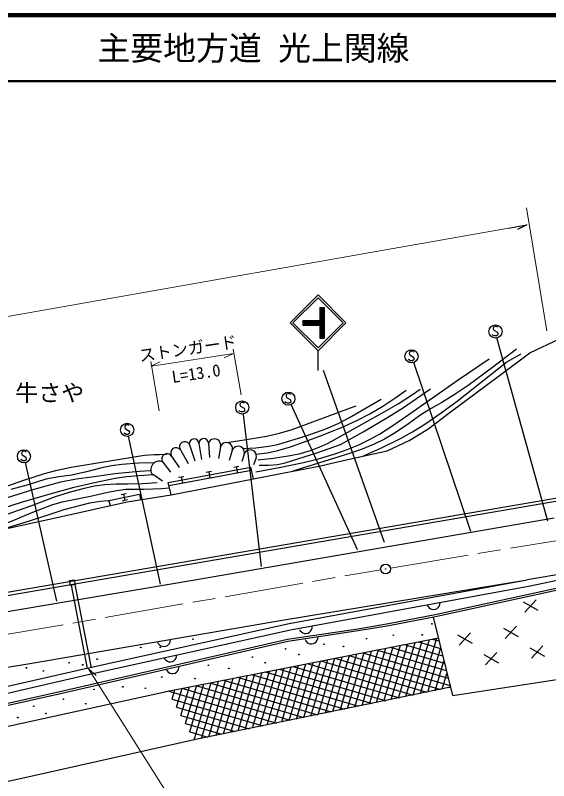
# Model space of a CAD drawing. Units: millimetres, scale not verified. Extents: x 40000 to 680000, y 20000 to 380000.
# Drawn here: x 204243 to 285412, y 263552 to 380000 of the extents above; entities that cross this region are included whole.
import ezdxf
from ezdxf.enums import TextEntityAlignment as Align

# ---------------------------------------------------------------- set-up
doc = ezdxf.new("R2010")
doc.units = ezdxf.units.MM
doc.header["$LTSCALE"] = 1000
doc.linetypes.add('CHAIN', pattern=[18.5, 12, -1.5, 3.5, -1.5])
for name, color, linetype, lineweight in [('M-BGD', 7, 'Continuous', 25), ('M-BGD-EXST', 7, 'Continuous', 25), ('M-BMK', 2, 'CHAIN', 13), ('M-BMK-SRVR', 3, 'Continuous', 25), ('M-STR-HTXT', 7, 'Continuous', 13), ('M-STR-STRC', 7, 'Continuous', 25), ('M-TTL', 2, 'Continuous', 140), ('M-TTL-LINE', 7, 'Continuous', 50)]:
    doc.layers.add(name, color=color, linetype=linetype, lineweight=lineweight)
doc.layers.add('M-BMK-HTXT', color=7, linetype='Continuous')
doc.layers.add('M-TTL-TXT', color=7, linetype='Continuous')
doc.styles.add('ＭＳ ゴシック', font='')
doc.styles.get('ＭＳ ゴシック').set_extended_font_data('MS Gothic')

msp = doc.modelspace()

# ---------------------------------------------------------------- linework, layer by layer
at = {"layer": 'M-BGD'}
for p, q in [((282521, 328669), (287062, 330788)), ((278131, 325339), (282521, 328669)), ((270397, 319645), (278131, 325339)), ((267007, 317029), (270397, 319645)), ((264197, 315286), (267007, 317029)), ((230711, 314786), (231565, 312222)), ((232177, 314838), (232560, 312395)), ((233643, 314890), (233771, 312741)), ((260807, 313736), (264197, 315286)), ((229366, 313866), (230527, 311789)), ((235454, 314329), (235155, 312568)), ((237265, 313769), (236799, 312265)), ((254123, 312283), (260807, 313736)), ((226190, 313188), (227228, 313234)), ((228021, 312947), (229186, 311227)), ((239075, 313208), (238702, 312092)), ((240886, 312648), (240475, 311616)), ((250463, 311411), (254123, 312283)), ((226676, 312027), (227845, 310492)), ((227482, 308900), (240062, 311243)), ((237481, 311271), (238267, 311417)), ((237874, 311344), (238057, 310361)), ((240485, 309473), (240062, 311243)), ((246491, 310636), (250463, 311411)), ((225254, 310125), (226634, 309194)), ((240179, 310756), (227602, 308413)), ((229094, 309708), (229881, 309855)), ((229487, 309782), (229671, 308799)), ((233288, 310490), (234074, 310636)), ((233681, 310563), (233864, 309580)), ((238450, 310434), (237664, 310288)), ((240485, 309473), (246491, 310636)), ((227938, 307051), (227482, 308900)), ((227938, 307051), (240485, 309473)), ((230064, 308872), (229277, 308725)), ((234257, 309653), (233471, 309507)), ((287602, 306705), (152363, 283511)), ((218499, 306206), (223140, 307134)), ((220329, 307082), (221114, 307239)), ((220722, 307160), (220918, 306180)), ((221254, 305986), (227938, 307051)), ((223140, 307134), (223307, 306313)), ((287686, 306212), (152442, 283017)), ((210791, 303661), (221254, 305986)), ((218721, 305423), (218499, 306206)), ((221310, 306258), (220526, 306101)), ((201751, 301691), (210791, 303661)), ((305861, 298062), (282144, 294110)), ((282324, 293127), (305861, 298062)), ((212499, 293989), (213222, 294118)), ((212629, 293262), (212499, 293989)), ((213222, 294118), (213352, 293392)), ((244853, 287975), (282144, 294110)), ((245902, 287492), (282144, 294110)), ((292372, 294050), (268111, 288783)), ((292438, 293757), (268171, 288489)), ((213352, 293392), (212629, 293262)), ((212719, 293278), (215183, 280607)), ((213310, 293384), (215772, 280721)), ((246100, 286511), (282324, 293127)), ((266931, 290275), (267051, 290053)), ((267051, 290053), (267204, 289876)), ((268617, 289921), (268780, 290152)), ((268780, 290152), (268863, 290370)), ((268863, 290370), (268901, 290620)), ((281529, 290776), (283737, 289479)), ((283508, 291062), (281758, 289193)), ((267204, 289876), (267435, 289714)), ((267435, 289714), (267653, 289630)), ((267653, 289630), (267903, 289593)), ((267903, 289593), (268218, 289648)), ((268218, 289648), (268441, 289768)), ((268441, 289768), (268617, 289921)), ((207388, 281516), (244853, 287975)), ((268111, 288783), (261038, 287428)), ((268171, 288489), (261091, 287133)), ((270841, 276499), (267860, 288421)), ((214918, 280646), (245902, 287492)), ((215138, 279670), (246100, 286511)), ((256372, 286626), (245640, 285041)), ((247480, 286575), (247610, 286358)), ((249180, 286293), (249333, 286531)), ((249333, 286531), (249407, 286752)), ((249407, 286752), (249434, 287004)), ((261038, 287428), (256372, 286626)), ((261091, 287133), (256420, 286329)), ((278536, 286771), (280744, 285474)), ((280515, 287057), (278765, 285187)), ((227701, 277233), (268638, 285311)), ((256420, 286329), (245695, 284746)), ((247610, 286358), (247770, 286188)), ((247770, 286188), (248008, 286036)), ((248008, 286036), (248229, 285962)), ((248229, 285962), (248481, 285935)), ((248481, 285935), (248793, 286003)), ((248793, 286003), (249011, 286133)), ((249011, 286133), (249180, 286293)), ((250268, 285129), (250307, 285379)), ((271537, 285759), (273746, 284462)), ((273517, 286045), (271766, 284176)), ((245640, 285041), (211036, 277047)), ((245695, 284746), (211102, 276755)), ((225888, 284653), (226005, 284429)), ((226005, 284429), (226154, 284250)), ((226154, 284250), (226383, 284083)), ((227389, 284119), (227568, 284269)), ((227568, 284269), (227735, 284497)), ((227735, 284497), (227822, 284714)), ((227822, 284714), (227864, 284963)), ((248334, 285050), (248453, 284827)), ((248453, 284827), (248604, 284649)), ((248604, 284649), (248834, 284485)), ((248834, 284485), (249051, 284399)), ((249051, 284399), (249301, 284360)), ((249301, 284360), (249616, 284412)), ((249616, 284412), (249840, 284531)), ((249840, 284531), (250018, 284682)), ((250018, 284682), (250182, 284912)), ((250182, 284912), (250268, 285129)), ((260339, 275659), (262856, 284152)), ((261449, 275886), (263963, 284370)), ((262560, 276112), (265071, 284587)), ((263459, 284271), (269241, 282558)), ((263670, 276339), (266178, 284805)), ((264780, 276566), (267286, 285022)), ((265576, 284687), (268955, 283686)), ((265890, 276793), (268393, 285240)), ((267693, 285102), (268669, 284813)), ((226383, 284083), (226599, 283995)), ((226599, 283995), (226848, 283954)), ((226848, 283954), (227165, 284003)), ((227165, 284003), (227389, 284119)), ((254788, 274524), (257319, 283065)), ((255898, 274751), (258426, 283283)), ((257009, 274978), (259534, 283500)), ((257109, 283024), (270098, 279175)), ((258119, 275205), (260641, 283718)), ((259226, 283440), (269813, 280303)), ((259229, 275432), (261748, 283935)), ((261343, 283855), (269527, 281430)), ((267000, 277020), (268964, 283648)), ((277522, 283052), (275771, 281182)), ((282541, 283778), (284749, 282480)), ((284520, 284064), (282770, 282194)), ((226863, 282265), (226991, 282047)), ((226991, 282047), (227149, 281876)), ((227149, 281876), (227386, 281721)), ((228171, 281682), (228390, 281810)), ((228390, 281810), (228561, 281968)), ((228561, 281968), (228715, 282205)), ((228715, 282205), (228791, 282426)), ((228791, 282426), (228820, 282677)), ((249237, 273390), (251782, 281978)), ((250347, 273617), (252889, 282195)), ((251458, 273844), (253997, 282413)), ((252568, 274071), (255104, 282630)), ((252875, 282192), (268972, 277423)), ((253678, 274297), (256211, 282848)), ((254992, 282608), (270384, 278047)), ((275542, 282766), (277751, 281469)), ((187062, 278308), (207388, 281516)), ((198276, 276814), (214918, 280646)), ((227386, 281721), (227607, 281645)), ((227607, 281645), (227858, 281616)), ((227858, 281616), (228171, 281682)), ((229078, 280453), (229148, 280675)), ((229148, 280675), (229169, 280927)), ((242576, 272029), (245137, 280673)), ((243686, 272255), (246245, 280890)), ((244796, 272482), (247352, 281108)), ((245907, 272709), (248460, 281325)), ((246524, 280945), (262722, 276146)), ((247017, 272936), (249567, 281543)), ((248127, 273163), (250674, 281760)), ((248641, 281361), (264805, 276571)), ((250758, 281777), (266889, 276997)), ((268111, 277247), (269445, 281751)), ((198500, 275839), (215138, 279670)), ((227225, 280458), (227359, 280244)), ((227359, 280244), (227523, 280077)), ((227523, 280077), (227764, 279930)), ((227764, 279930), (227987, 279860)), ((227987, 279860), (228239, 279839)), ((228239, 279839), (228550, 279914)), ((228550, 279914), (228764, 280048)), ((228764, 280048), (228931, 280211)), ((228931, 280211), (229078, 280453)), ((237025, 270894), (239600, 279585)), ((238135, 271121), (240708, 279803)), ((239245, 271348), (241815, 280020)), ((240173, 279698), (256473, 274868)), ((240356, 271575), (242922, 280238)), ((241466, 271802), (244030, 280455)), ((242290, 280114), (258556, 275294)), ((244407, 280529), (260639, 275720)), ((269221, 277474), (269926, 279855)), ((231474, 269760), (234063, 278498)), ((232584, 269987), (235171, 278716)), ((233694, 270214), (236278, 278933)), ((233822, 278451), (250223, 273591)), ((234805, 270440), (237385, 279151)), ((235915, 270667), (238493, 279368)), ((235939, 278867), (252306, 274017)), ((238056, 279282), (254389, 274443)), ((270841, 276499), (287315, 279071)), ((194108, 269891), (227701, 277233)), ((227471, 277204), (243973, 272314)), ((228101, 275974), (228526, 277411)), ((228775, 274731), (229634, 277628)), ((229450, 273488), (230741, 277846)), ((229588, 277619), (246057, 272740)), ((230125, 272246), (231848, 278063)), ((230799, 271003), (232956, 278281)), ((231705, 278035), (248140, 273166)), ((270473, 277784), (231923, 269891)), ((270331, 277701), (270407, 277958)), ((211036, 277047), (177494, 269614)), ((211102, 276755), (177562, 269322)), ((228101, 275974), (241890, 271888)), ((228775, 274731), (239807, 271463)), ((229450, 273488), (237724, 271037)), ((230125, 272246), (235641, 270611)), ((230799, 271003), (233557, 270186)), ((231923, 269891), (206590, 264200)), ((206590, 264200), (151886, 251901))]:
    msp.add_line(p, q, dxfattribs=at)
for points in [[(280526, 329219), (276879, 326417), (273169, 323696), (271181, 322351), (269134, 321095), (267505, 320172), (265811, 319091), (263868, 317679), (261817, 316321), (260425, 315528), (258856, 314756), (257006, 313994), (255075, 313307), (246477, 310625)], [(257225, 312979), (259971, 314200), (262846, 315601), (264699, 316635), (266564, 317803), (269037, 319509), (271475, 321319), (279036, 327258), (281232, 328513)], [(240829, 310547), (244372, 311182), (248079, 311953), (250407, 312539), (252709, 313226), (254468, 313841), (256508, 314675), (258132, 315452), (259663, 316298), (261693, 317578), (263834, 319058), (271646, 324554), (276368, 327728)], [(240829, 313214), (242615, 313458), (244198, 313778), (246111, 314358), (248109, 315078), (251112, 316183), (254230, 317442), (256231, 318364), (258184, 319380), (260163, 320553), (262170, 321870), (263737, 322943)], [(241142, 312351), (243526, 312618), (246050, 313007), (247620, 313352), (249163, 313793), (250479, 314271), (251852, 314894), (260370, 319646), (262487, 320898), (264671, 322309), (265855, 323099)], [(241378, 311567), (242787, 311546), (244124, 311645), (245286, 311899), (246432, 312263), (250121, 313443), (253743, 314715), (257163, 316611), (260783, 318741), (263299, 320337), (265943, 322140), (267425, 323178)], [(238867, 314077), (240863, 314202), (242809, 314440), (244124, 314705), (245664, 315136), (248509, 316030), (251520, 317097), (253353, 317902), (255107, 318784), (259893, 321609)], [(236435, 315019), (239405, 315439), (242491, 315984), (244443, 316428), (246367, 316970), (255245, 320266), (256127, 320589)], [(158384, 304480), (162172, 304800), (165894, 305009), (170094, 305055), (174318, 304999), (177925, 304831), (181914, 304538), (184150, 304397), (186751, 304342), (188847, 304451), (191086, 304672), (192479, 304830), (193688, 305087), (202672, 308257), (205684, 309336), (208693, 310303), (210616, 310813), (212768, 311267), (222307, 312840), (223891, 313057), (225378, 313159), (226190, 313188)], [(225421, 311908), (223022, 311836), (220454, 311653), (218867, 311437), (217224, 311099), (215095, 310540), (212839, 310056), (210853, 309789), (208875, 309406), (206203, 308565), (203557, 307836)], [(188635, 301082), (192325, 301994), (195941, 302992), (205190, 305919), (209216, 307115), (213197, 308188), (216294, 308934), (219432, 309576), (221212, 309838), (223058, 310005), (225254, 310125)], [(203066, 306651), (207111, 307894), (211163, 309024), (213524, 309463), (215891, 309797), (219391, 310265), (223107, 310658), (224764, 310756)], [(225817, 308862), (223621, 308706), (221322, 308654), (219522, 308670), (217874, 308573), (216289, 308340), (214539, 307974), (212415, 307401), (210317, 306723), (206703, 305361), (202964, 304062), (200436, 303444), (198093, 302771), (195962, 302118), (193444, 301465), (191083, 300967)], [(192767, 300441), (194501, 300935), (196227, 301318), (198608, 301643), (200821, 302054), (202158, 302466), (203657, 303040), (206639, 304308), (209806, 305528), (211372, 305965), (213130, 306341), (215693, 306830), (218301, 307433), (219672, 307722), (221053, 307905), (223785, 307916), (226530, 308032), (227606, 308125)], [(201751, 301691), (205586, 302830), (209244, 304021), (211701, 304797), (214210, 305480), (215591, 305807), (217204, 306072), (218372, 306160)]]:
    msp.add_lwpolyline(points, dxfattribs=at)
for centre, radius in [((267640, 287424), 50), ((267640, 287424), 30), ((267640, 287424), 10), ((261770, 285670), 50), ((261770, 285670), 30), ((261770, 285670), 10), ((266156, 285738), 50), ((266156, 285738), 30), ((266156, 285738), 10), ((231284, 285083), 50), ((231284, 285083), 30), ((231284, 285083), 10), ((251222, 284304), 50), ((251222, 284304), 30), ((251222, 284304), 10), ((257686, 285160), 50), ((257686, 285160), 30), ((257686, 285160), 10), ((223340, 283836), 50), ((223340, 283836), 30), ((223340, 283836), 10), ((226300, 283836), 50), ((226300, 283836), 30), ((226300, 283836), 10), ((245381, 283603), 50), ((245381, 283603), 30), ((245381, 283603), 10), ((254182, 283992), 50), ((254182, 283992), 30), ((254182, 283992), 10), ((216699, 282045), 50), ((216699, 282045), 30), ((216699, 282045), 10), ((240319, 282357), 50), ((240319, 282357), 30), ((240319, 282357), 10), ((247406, 282746), 50), ((247406, 282746), 30), ((247406, 282746), 10), ((205951, 280721), 50), ((205951, 280721), 30), ((205951, 280721), 10), ((212415, 281500), 50), ((212415, 281500), 30), ((212415, 281500), 10), ((214518, 281188), 50), ((214518, 281188), 30), ((214518, 281188), 10), ((233621, 281111), 50), ((233621, 281111), 30), ((233621, 281111), 10), ((236736, 280643), 50), ((236736, 280643), 30), ((236736, 280643), 10), ((242266, 281500), 50), ((242266, 281500), 30), ((242266, 281500), 10), ((208521, 280254), 50), ((208521, 280254), 30), ((208521, 280254), 10), ((226534, 279319), 50), ((226534, 279319), 30), ((226534, 279319), 10), ((231596, 279086), 50), ((231596, 279086), 30), ((231596, 279086), 10), ((216231, 277450), 50), ((216231, 277450), 30), ((216231, 277450), 10), ((220615, 277840), 50), ((220615, 277840), 30), ((220615, 277840), 10), ((224041, 277606), 50), ((224041, 277606), 30), ((224041, 277606), 10), ((211558, 275970), 50), ((211558, 275970), 30), ((207041, 274880), 50), ((207041, 274880), 30), ((207041, 274880), 10), ((211558, 275970), 10), ((214985, 275269), 50), ((214985, 275269), 30), ((214985, 275269), 10), ((208910, 273790), 50), ((208910, 273790), 30), ((208910, 273790), 10), ((204627, 273167), 50), ((204627, 273167), 30), ((204627, 273167), 10)]:
    msp.add_circle(centre, radius, dxfattribs=at)
for centre, radius, start, end in [((232910, 314864), 733, 2.02136, 182.02136), ((230039, 314326), 815, 34.36279, 214.36279), ((231444, 314812), 733, 2.02136, 182.02136), ((234548, 314609), 948, 342.80145, 162.80145), ((236359, 314049), 948, 342.80145, 162.80145), ((238170, 313488), 948, 342.80145, 162.80145), ((227349, 312487), 815, 34.36279, 214.36279), ((228694, 313406), 815, 34.36279, 214.36279), ((239981, 312928), 948, 342.80145, 162.80145), ((226132, 310878), 1271, 64.64435, 220.02441)]:
    msp.add_arc(centre, radius, start, end, dxfattribs=at)
at = {"layer": 'M-BGD-EXST'}
for p, q in [((277004, 332535), (276964, 332295)), ((276964, 332295), (277044, 332095)), ((277244, 332655), (277004, 332535)), ((277044, 332095), (277604, 331775)), ((277404, 332655), (277244, 332655)), ((277564, 332615), (277404, 332655)), ((277644, 332535), (277564, 332615)), ((276924, 331335), (276844, 331455)), ((277164, 331215), (276924, 331335)), ((277444, 331215), (277164, 331215)), ((277644, 331335), (277444, 331215)), ((285290, 303041), (277536, 330917)), ((277604, 331775), (277684, 331575)), ((277684, 331575), (277644, 331335)), ((264225, 328762), (264185, 328522)), ((264185, 328522), (264265, 328322)), ((264465, 328882), (264225, 328762)), ((264625, 328882), (264465, 328882)), ((264785, 328842), (264625, 328882)), ((264865, 328762), (264785, 328842)), ((264145, 327562), (264065, 327682)), ((264385, 327442), (264145, 327562)), ((264265, 328322), (264825, 328002)), ((264665, 327442), (264385, 327442)), ((264865, 327562), (264665, 327442)), ((264825, 328002), (264905, 327802)), ((264905, 327802), (264865, 327562)), ((273570, 301467), (264866, 327184)), ((245482, 322312), (245442, 322072)), ((245442, 322072), (245522, 321872)), ((245722, 322432), (245482, 322312)), ((245522, 321872), (246082, 321552)), ((245882, 322432), (245722, 322432)), ((246042, 322392), (245882, 322432)), ((246122, 322312), (246042, 322392)), ((246082, 321552), (246162, 321352)), ((238461, 320973), (238421, 320733)), ((238421, 320733), (238501, 320533)), ((238701, 321093), (238461, 320973)), ((238501, 320533), (239061, 320213)), ((238861, 321093), (238701, 321093)), ((239021, 321053), (238861, 321093)), ((239101, 320973), (239021, 321053)), ((245402, 321112), (245322, 321232)), ((245642, 320992), (245402, 321112)), ((245922, 320992), (245642, 320992)), ((246122, 321112), (245922, 320992)), ((246162, 321352), (246122, 321112)), ((256341, 298668), (246223, 320770)), ((238381, 319773), (238301, 319893)), ((238621, 319653), (238381, 319773)), ((238901, 319653), (238621, 319653)), ((238894, 319337), (241656, 296130)), ((239101, 319773), (238901, 319653)), ((239061, 320213), (239141, 320013)), ((239141, 320013), (239101, 319773)), ((220935, 317565), (220895, 317325)), ((220895, 317325), (220975, 317125)), ((221175, 317685), (220935, 317565)), ((220975, 317125), (221535, 316805)), ((221335, 317685), (221175, 317685)), ((221495, 317645), (221335, 317685)), ((221575, 317565), (221495, 317645)), ((221535, 316805), (221615, 316605)), ((220855, 316365), (220775, 316485)), ((221095, 316245), (220855, 316365)), ((221375, 316245), (221095, 316245)), ((221575, 316365), (221375, 316245)), ((226350, 293466), (221483, 315946)), ((221615, 316605), (221575, 316365)), ((205235, 313549), (205195, 313309)), ((205195, 313309), (205275, 313109)), ((205475, 313669), (205235, 313549)), ((205635, 313669), (205475, 313669)), ((205795, 313629), (205635, 313669)), ((205875, 313549), (205795, 313629)), ((205155, 312349), (205075, 312469)), ((205395, 312229), (205155, 312349)), ((205275, 313109), (205835, 312789)), ((205675, 312229), (205395, 312229)), ((205875, 312349), (205675, 312229)), ((205835, 312789), (205915, 312589)), ((205915, 312589), (205875, 312349)), ((210588, 290881), (205793, 311945))]:
    msp.add_line(p, q, dxfattribs=at)
for centre in [(277324, 331895), (264545, 328122), (245802, 321672), (238781, 320333), (221255, 316925), (205555, 312909)]:
    msp.add_circle(centre, 1000, dxfattribs=at)
at = {"layer": 'M-BMK'}
for p, q in [((261329, 295893), (298426, 302042)), ((163242, 278940), (259850, 295642))]:
    msp.add_line(p, q, dxfattribs=at)
at = {"layer": 'M-BMK-SRVR'}
for p, q in [((279275, 347591), (282060, 348097)), ((282060, 348097), (280660, 347416))]:
    msp.add_line(p, q, dxfattribs=at)
for radius in [750, 30]:
    msp.add_circle((260589, 295770), radius, dxfattribs=at)
at = {"layer": 'M-STR-HTXT'}
for p, q in [((282026, 350710), (285132, 331975)), ((161896, 326924), (279275, 347591)), ((226340, 326839), (237451, 328531)), ((237451, 328531), (236032, 327890)), ((237378, 329193), (238629, 322277)), ((224869, 327354), (226120, 319848)), ((224869, 326618), (226290, 327256)), ((226340, 326839), (224869, 326618)), ((230389, 256828), (215379, 280593)), ((215379, 280593), (216535, 279550))]:
    msp.add_line(p, q, dxfattribs=at)
at = {"layer": 'M-STR-STRC'}
for p, q in [((250316, 337461), (246073, 333218)), ((246497, 333218), (250316, 337036)), ((254558, 333218), (250316, 337461)), ((250316, 337036), (254134, 333218)), ((250586, 335568), (250586, 330868)), ((250586, 335568), (251236, 335568)), ((250716, 335568), (250716, 330868)), ((250846, 335568), (250846, 330868)), ((250976, 335568), (250976, 330868)), ((251106, 335568), (251106, 330868)), ((251236, 335568), (251236, 330868)), ((246073, 333218), (250316, 328975)), ((250316, 329400), (246497, 333218)), ((247986, 333568), (247986, 332868)), ((247986, 333568), (250586, 333568)), ((248116, 333568), (248116, 332868)), ((248246, 333568), (248246, 332868)), ((248376, 333568), (248376, 332868)), ((248506, 333568), (248506, 332868)), ((248636, 333568), (248636, 332868)), ((248766, 333568), (248766, 332868)), ((248896, 333568), (248896, 332868)), ((249026, 333568), (249026, 332868)), ((249156, 333568), (249156, 332868)), ((249286, 333568), (249286, 332868)), ((249416, 333568), (249416, 332868)), ((249546, 333568), (249546, 332868)), ((249676, 333568), (249676, 332868)), ((249806, 333568), (249806, 332868)), ((249936, 333568), (249936, 332868)), ((250066, 333568), (250066, 332868)), ((250196, 333568), (250196, 332868)), ((254134, 333218), (250316, 329400)), ((250316, 328975), (254558, 333218)), ((250326, 333568), (250326, 332868)), ((250456, 333568), (250456, 332868)), ((247986, 332868), (250586, 332868)), ((250586, 330868), (251236, 330868)), ((250316, 325975), (250316, 328975)), ((251074, 325997), (260388, 299851)), ((231240, 294039), (286241, 303556)), ((165937, 283084), (231240, 294039))]:
    msp.add_line(p, q, dxfattribs=at)
at = {"layer": 'M-TTL'}
msp.add_line((680000, 380000), (40000, 380000), dxfattribs=at)
at = {"layer": 'M-TTL-LINE'}
msp.add_line((40000, 370000), (680000, 370000), dxfattribs=at)

# ---------------------------------------------------------------- texts
at = {"layer": 'M-BMK-HTXT', "style": 'ＭＳ ゴシック'}
msp.add_text('牛さや', height=2566, dxfattribs=at).set_placement((209479, 322558), align=Align.MIDDLE_CENTER)
at = {"layer": 'M-STR-HTXT', "style": 'ＭＳ ゴシック'}
for s, p in [('ストンガード', (230503, 329298)), ('L=13.0', (231759, 325508))]:
    msp.add_text(s, height=1833, rotation=8.4, dxfattribs=at).set_placement(p, align=Align.MIDDLE_CENTER)
at = {"layer": 'M-TTL-TXT', "style": 'ＭＳ ゴシック'}
msp.add_text('主要地方道 光上関線', height=3666, dxfattribs=at).set_placement((216734, 375000), align=Align.MIDDLE_LEFT)

doc.saveas('drawing.dxf')
